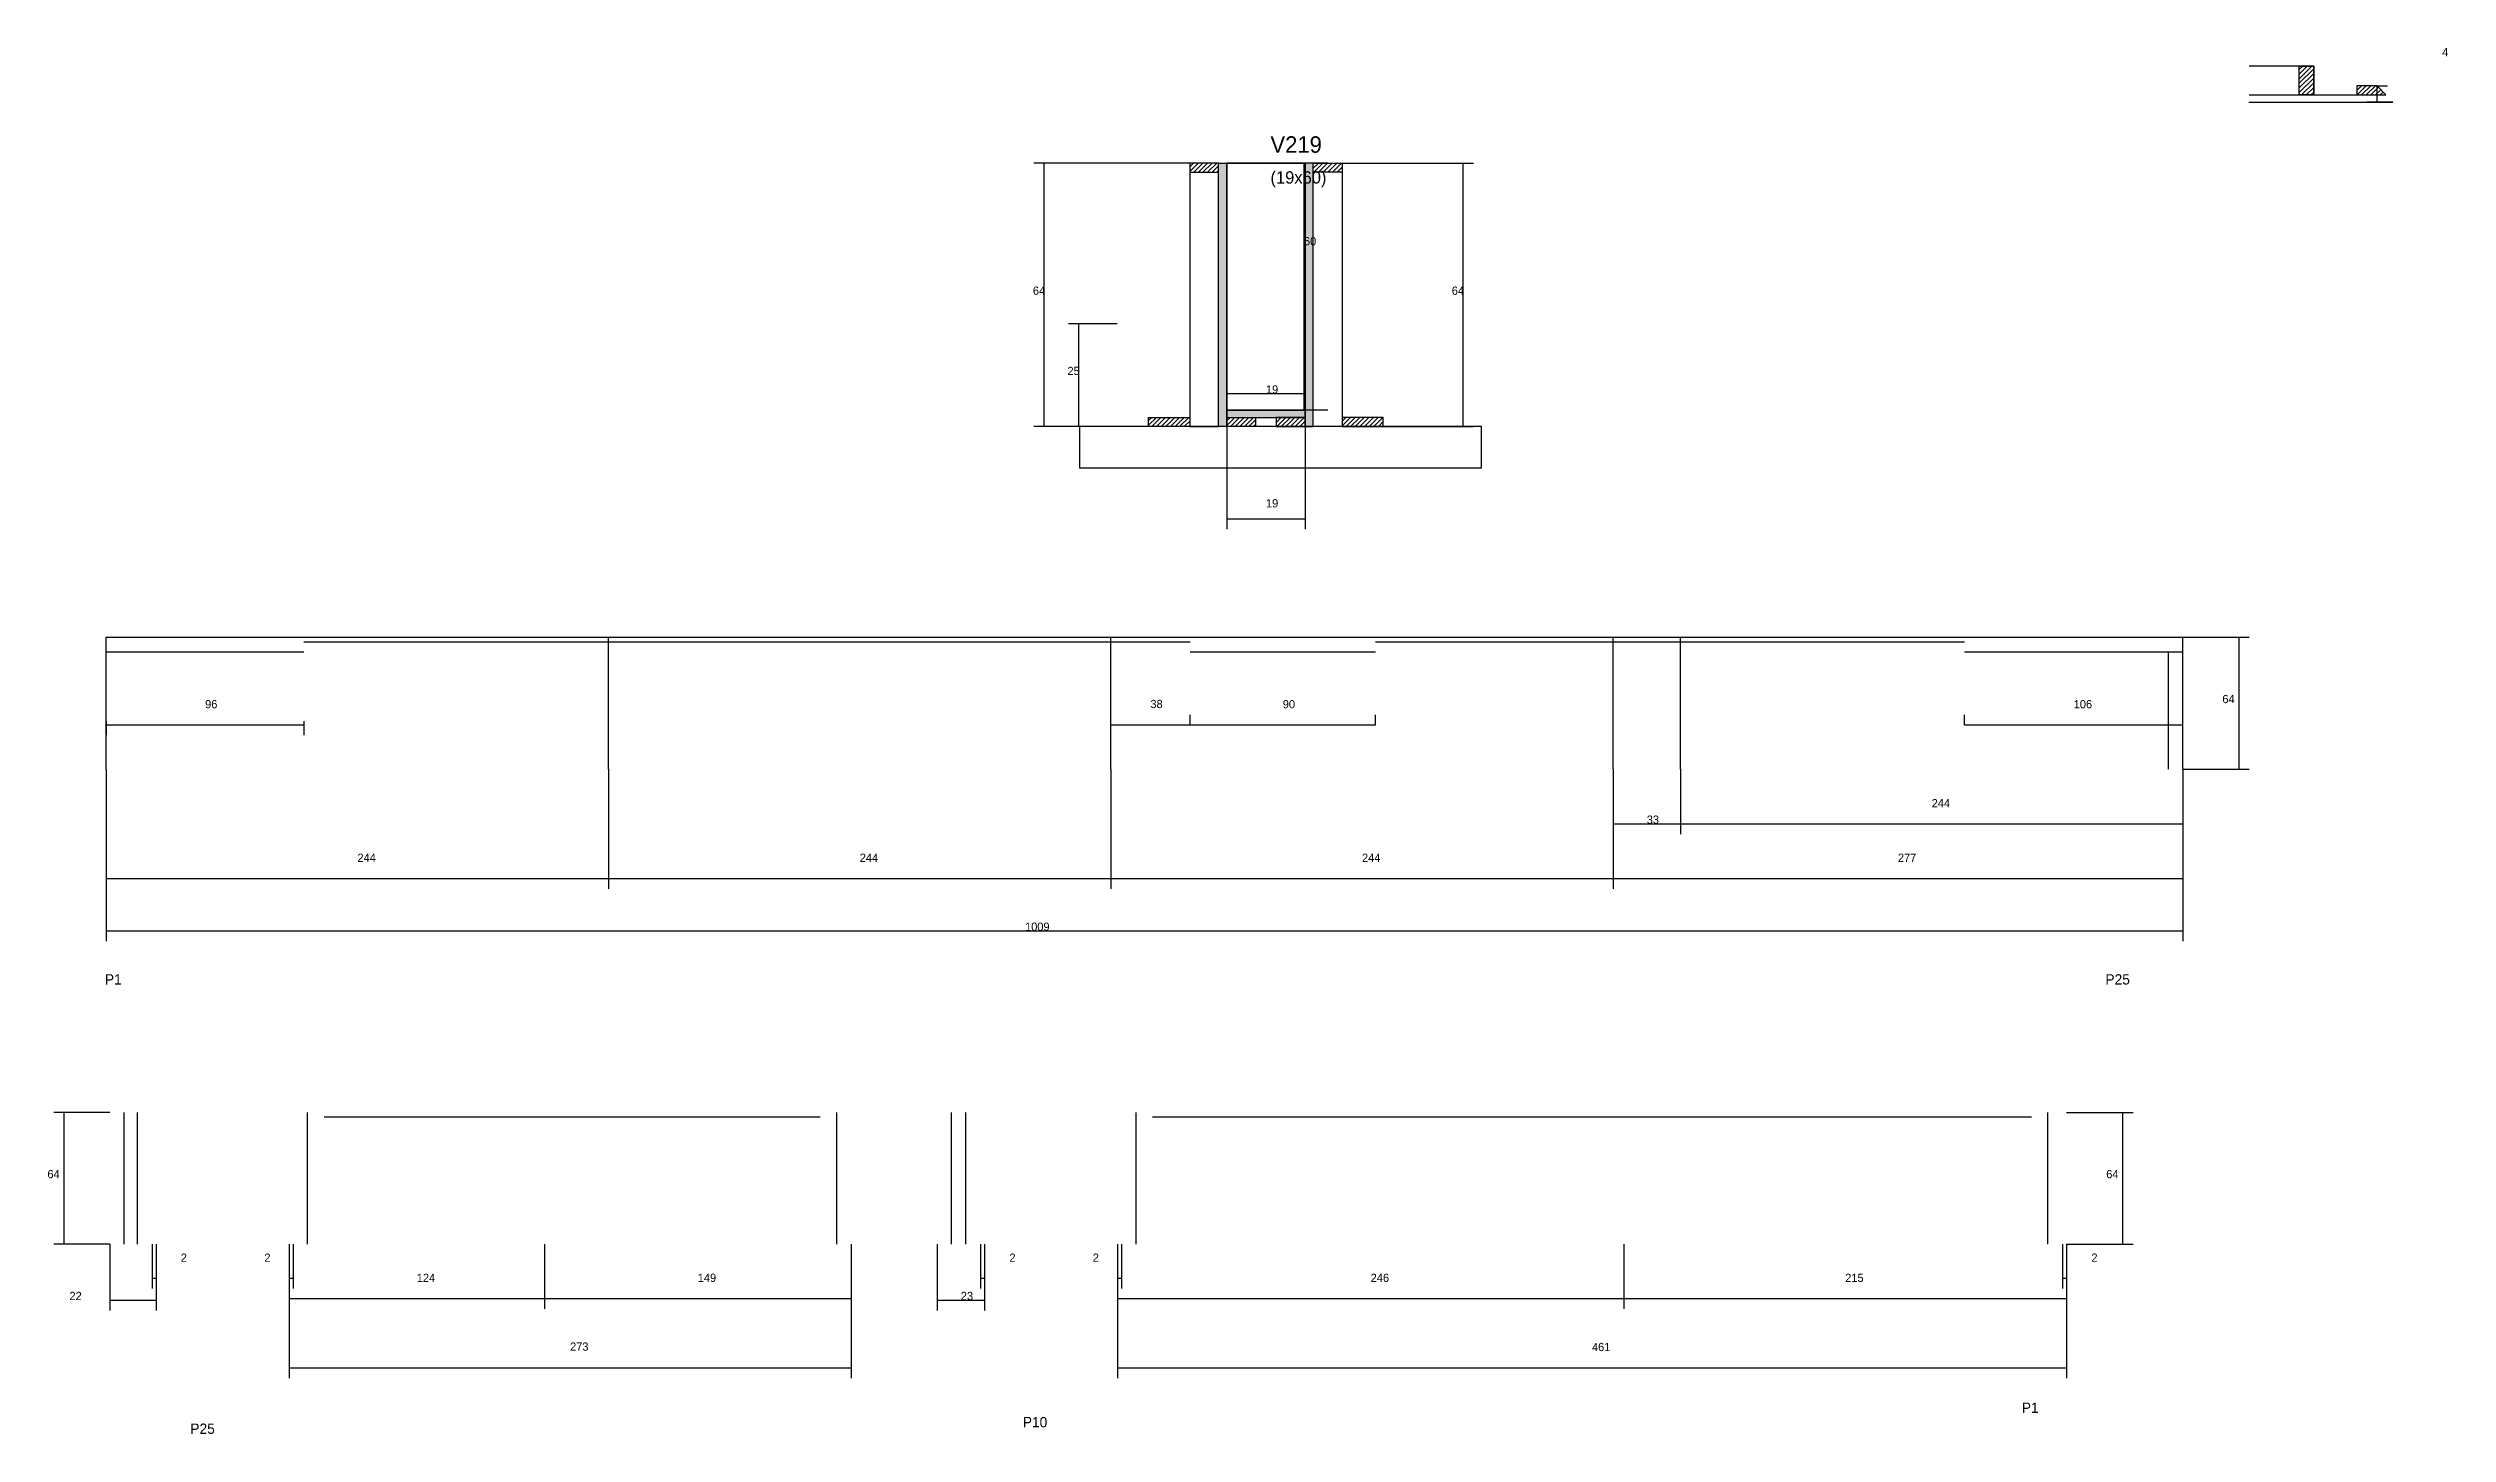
# Model space of a CAD drawing. Header units: metres. Extents: x 4473 to 5639, y 6233 to 6906.
import ezdxf

# ---------------------------------------------------------------- set-up
doc = ezdxf.new("R2010")
doc.units = ezdxf.units.M
for name, color, linetype in [('CONCRETO', 251, 'Continuous'), ('COTA', 241, 'Continuous'), ('Cota Seção (2x)', 4, 'Continuous'), ('Hachura', 253, 'Continuous'), ('Madeira', 126, 'Continuous'), ('NOMENCLATURA', 7, 'Continuous'), ('Painéis', 200, 'Continuous'), ('SARR_2.2x7', 40, 'Continuous'), ('Texto Seção', 7, 'Continuous')]:
    doc.layers.add(name, color=color, linetype=linetype)

msp = doc.modelspace()

# ---------------------------------------------------------------- hatches: boundary and pattern name
at = {"layer": 'Hachura'}
h = msp.add_hatch(dxfattribs=at)
h.set_pattern_fill('ANSI31', scale=0.5)
h.paths.add_polyline_path([(5573.5, 6883.2), (5566.5, 6883.2), (5566.5, 6897.2), (5573.5, 6897.2)])
h = msp.add_hatch(dxfattribs=at)
h.set_pattern_fill('ANSI31', scale=0.5)
h.paths.add_polyline_path([(5608.5, 6883.2), (5604.3, 6887.6), (5604.3, 6887.6), (5594.4, 6887.6), (5594.4, 6887.6), (5594.4, 6883.2), (5594.4, 6883.2), (5608.5, 6883.2)])
h = msp.add_hatch(dxfattribs=at)
h.set_pattern_fill('ANSI31', scale=0.5)
h.paths.add_polyline_path([(5041.5, 6845.7), (5041.5, 6850.1), (5041.5, 6850.1), (5027.5, 6850.1), (5027.5, 6850.1), (5027.5, 6845.7), (5027.5, 6845.7), (5041.5, 6845.7)])
h = msp.add_hatch(color=8, dxfattribs=at)
h.dxf.hatch_style = 1
h.paths.add_polyline_path([(5041.5, 6850.1), (5045.5, 6850.1), (5045.5, 6850.1), (5045.5, 6722.1), (5045.5, 6722.1), (5041.5, 6722.1), (5041.5, 6722.1), (5041.5, 6850.1)])
h = msp.add_hatch(color=8, dxfattribs=at)
h.dxf.hatch_style = 1
h.paths.add_polyline_path([(5087.5, 6850.1), (5083.5, 6850.1), (5083.5, 6850.1), (5083.5, 6722.1), (5083.5, 6722.1), (5087.5, 6722.1), (5087.5, 6722.1), (5087.5, 6850.1)])
h = msp.add_hatch(dxfattribs=at)
h.set_pattern_fill('ANSI31', scale=0.5)
h.paths.add_polyline_path([(5087.5, 6845.7), (5087.5, 6850.1), (5087.5, 6850.1), (5101.5, 6850.1), (5101.5, 6850.1), (5101.5, 6845.7), (5101.5, 6845.7), (5087.5, 6845.7)])
h = msp.add_hatch(color=8, dxfattribs=at)
h.dxf.hatch_style = 1
h.paths.add_polyline_path([(5083.5, 6726.5), (5083.5, 6730.1), (5083.5, 6730.1), (5045.5, 6730.1), (5045.5, 6730.1), (5045.5, 6726.5), (5045.5, 6726.5), (5083.5, 6726.5)])
h = msp.add_hatch(dxfattribs=at)
h.set_pattern_fill('ANSI31', scale=0.5)
h.paths.add_polyline_path([(5007.5, 6722.1), (5007.5, 6726.5), (5007.5, 6726.5), (5027.5, 6726.5), (5027.5, 6726.5), (5027.5, 6722.1), (5027.5, 6722.1), (5007.5, 6722.1)])
h = msp.add_hatch(dxfattribs=at)
h.set_pattern_fill('ANSI31', scale=0.5)
h.paths.add_polyline_path([(5045.5, 6722.1), (5045.5, 6726.5), (5045.5, 6726.5), (5059.5, 6726.5), (5059.5, 6726.5), (5059.5, 6722.1), (5059.5, 6722.1), (5045.5, 6722.1)])
h = msp.add_hatch(dxfattribs=at)
h.set_pattern_fill('ANSI31', scale=0.5)
h.paths.add_polyline_path([(5083.5, 6722.1), (5083.5, 6726.5), (5083.5, 6726.5), (5069.5, 6726.5), (5069.5, 6726.5), (5069.5, 6722.1), (5069.5, 6722.1), (5083.5, 6722.1)])
h = msp.add_hatch(dxfattribs=at)
h.set_pattern_fill('ANSI31', scale=0.5)
h.paths.add_polyline_path([(5121.5, 6722.1), (5121.5, 6726.5), (5121.5, 6726.5), (5101.5, 6726.5), (5101.5, 6726.5), (5101.5, 6722.1), (5101.5, 6722.1), (5121.5, 6722.1)])

# ---------------------------------------------------------------- linework, layer by layer
at = {"layer": 'CONCRETO'}
for points in [[(5045.5, 6850.1), (5045.5, 6850.1), (5083.5, 6850.1), (5083.5, 6822.1), (5083.5, 6822.1), (5083.5, 6730.1), (5045.5, 6730.1), (5045.5, 6850.1)], [(5045.5, 6730.1), (5083.5, 6730.1), (5083.5, 6850.1), (5045.5, 6850.1)]]:
    msp.add_lwpolyline(points, close=True, dxfattribs=at)
at = {"layer": 'COTA'}
for p, q in [((5611.9, 6879.6), (5599.3, 6879.6)), ((5604.3, 6879.6), (5604.3, 6887.6)), ((5604.3, 6887.6), (5609.3, 6887.6)), ((5027.5, 6850.1), (4951.8, 6850.1)), ((4956.8, 6722.1), (4956.8, 6850.1)), ((5101.5, 6850.1), (5165.3, 6850.1)), ((5160.3, 6722.1), (5160.3, 6850.1)), ((4992.2, 6772), (4968.6, 6772)), ((4973.6, 6722.1), (4973.6, 6772)), ((5011.9, 6722.1), (4951.8, 6722.1)), ((4992.2, 6722.1), (4968.6, 6722.1)), ((5045.5, 6722.1), (5045.5, 6672.3)), ((5083.5, 6722.1), (5083.5, 6672.3)), ((5117.1, 6722.1), (5165.3, 6722.1)), ((5045.5, 6677.3), (5083.5, 6677.3)), ((5509.9, 6619.7), (5542.2, 6619.7)), ((5537.2, 6555.7), (5537.2, 6619.7)), ((4501.2, 6579), (4501.2, 6572.1)), ((4501.2, 6577.1), (4597.2, 6577.1)), ((4597.2, 6579), (4597.2, 6572.1)), ((4989.2, 6577.1), (4989.2, 6582.1)), ((4989.2, 6577.1), (5027.7, 6577.1)), ((5027.7, 6577.1), (5027.7, 6582.1)), ((5027.7, 6577.1), (5027.7, 6582.1)), ((5027.7, 6577.1), (5117.7, 6577.1)), ((5117.7, 6577.1), (5117.7, 6582.1)), ((5403.9, 6577.1), (5403.9, 6582.1)), ((5403.9, 6577.1), (5509.9, 6577.1)), ((5509.9, 6577.1), (5509.9, 6582.1)), ((4501.2, 6555.7), (4501.2, 6472.1)), ((4501.2, 6555.7), (4501.2, 6497.5)), ((4745.2, 6555.7), (4745.2, 6497.5)), ((4745.2, 6555.7), (4745.2, 6497.5)), ((4989.2, 6555.7), (4989.2, 6497.5)), ((4989.2, 6555.7), (4989.2, 6497.5)), ((5233.2, 6555.7), (5233.2, 6497.5)), ((5233.2, 6555.7), (5233.2, 6497.5)), ((5233.2, 6555.7), (5233.2, 6524.1)), ((5265.9, 6555.7), (5265.9, 6524.1)), ((5265.9, 6555.7), (5265.9, 6524.1)), ((5509.9, 6555.7), (5509.9, 6497.5)), ((5509.9, 6555.7), (5509.9, 6472.1)), ((5509.9, 6555.7), (5542.2, 6555.7)), ((5509.9, 6555.7), (5509.9, 6524.1)), ((5233.2, 6529.1), (5265.9, 6529.1)), ((5265.9, 6529.1), (5509.9, 6529.1)), ((4501.2, 6502.5), (4745.2, 6502.5)), ((4745.2, 6502.5), (4989.2, 6502.5)), ((4989.2, 6502.5), (5233.2, 6502.5)), ((5233.2, 6502.5), (5509.9, 6502.5)), ((4501.2, 6477.1), (5509.9, 6477.1)), ((4502.9, 6388.9), (4475.7, 6388.9)), ((4480.7, 6324.9), (4480.7, 6388.9)), ((5453.4, 6388.9), (5485.8, 6388.9)), ((5480.8, 6324.9), (5480.8, 6388.9)), ((4502.9, 6324.9), (4475.7, 6324.9)), ((4502.9, 6324.9), (4502.9, 6292.7)), ((4523.4, 6324.9), (4523.4, 6303.3)), ((4525.4, 6324.9), (4525.4, 6292.7)), ((4525.4, 6324.9), (4525.4, 6303.3)), ((4590, 6324.9), (4590, 6293.4)), ((4590, 6324.9), (4590, 6259.8)), ((4590, 6324.9), (4590, 6303.3)), ((4592, 6324.9), (4592, 6303.3)), ((4714, 6324.9), (4714, 6293.4)), ((4714, 6324.9), (4714, 6293.4)), ((4863, 6324.9), (4863, 6293.4)), ((4863, 6324.9), (4863, 6259.8)), ((4904.8, 6324.9), (4904.8, 6292.7)), ((4925.8, 6324.9), (4925.8, 6303.3)), ((4927.8, 6324.9), (4927.8, 6292.7)), ((4927.8, 6324.9), (4927.8, 6303.3)), ((4992.4, 6324.9), (4992.4, 6293.4)), ((4992.4, 6324.9), (4992.4, 6259.8)), ((4992.4, 6324.9), (4992.4, 6303.3)), ((4994.4, 6324.9), (4994.4, 6303.3)), ((5238.4, 6324.9), (5238.4, 6293.4)), ((5238.4, 6324.9), (5238.4, 6293.4)), ((5451.4, 6324.9), (5451.4, 6303.3)), ((5453.4, 6324.9), (5453.4, 6293.4)), ((5453.4, 6324.9), (5453.4, 6259.8)), ((5453.4, 6324.9), (5453.4, 6303.3)), ((5453.4, 6324.9), (5485.8, 6324.9)), ((4523.4, 6308.3), (4525.4, 6308.3)), ((4590, 6308.3), (4592, 6308.3)), ((4925.8, 6308.3), (4927.8, 6308.3)), ((4992.4, 6308.3), (4994.4, 6308.3)), ((5451.4, 6308.3), (5453.4, 6308.3)), ((4502.9, 6297.7), (4525.4, 6297.7)), ((4590, 6298.4), (4714, 6298.4)), ((4714, 6298.4), (4863, 6298.4)), ((4904.8, 6297.7), (4927.8, 6297.7)), ((4992.4, 6298.4), (5238.4, 6298.4)), ((5238.4, 6298.4), (5453.4, 6298.4)), ((4590, 6264.8), (4863, 6264.8)), ((4992.4, 6264.8), (5453.4, 6264.8))]:
    msp.add_line(p, q, dxfattribs=at)
at = {"layer": 'Cota Seção (2x)'}
for p, q in [((5094.5, 6850.1), (5078, 6850.1)), ((5083, 6730.1), (5083, 6850.1)), ((5045.5, 6722.1), (5045.5, 6743.1)), ((5083.5, 6722.1), (5083.5, 6743.1)), ((5045.5, 6738.1), (5083.5, 6738.1)), ((5094.5, 6730.1), (5078, 6730.1))]:
    msp.add_line(p, q, dxfattribs=at)
at = {"layer": 'Madeira'}
msp.add_lwpolyline([(5573.5, 6883.2), (5573.5, 6897.2), (5542.1, 6897.2)], dxfattribs=at)
for points in [[(5573.5, 6897.2), (5573.5, 6883.2), (5566.5, 6883.2), (5566.5, 6897.2)], [(5594.4, 6883.2), (5608.5, 6883.2), (5604.3, 6887.6), (5594.4, 6887.6)], [(5041.5, 6845.7), (5041.5, 6850.1), (5027.5, 6850.1), (5027.5, 6845.7)], [(5041.5, 6850.1), (5027.5, 6850.1), (5027.5, 6722.1), (5041.5, 6722.1)], [(5087.5, 6845.7), (5087.5, 6850.1), (5101.5, 6850.1), (5101.5, 6845.7)], [(5087.5, 6850.1), (5101.5, 6850.1), (5101.5, 6722.1), (5087.5, 6722.1)], [(4974, 6702.1), (5169.2, 6702.1), (5169.2, 6722.1), (4974, 6722.1)], [(5007.5, 6722.1), (5007.5, 6726.5), (5027.5, 6726.5), (5027.5, 6722.1)], [(5045.5, 6722.1), (5045.5, 6726.5), (5059.5, 6726.5), (5059.5, 6722.1)], [(5083.5, 6722.1), (5083.5, 6726.5), (5069.5, 6726.5), (5069.5, 6722.1)], [(5121.5, 6722.1), (5121.5, 6726.5), (5101.5, 6726.5), (5101.5, 6722.1)]]:
    msp.add_lwpolyline(points, close=True, dxfattribs=at)
at = {"layer": 'Painéis'}
for p, q in [((5542, 6879.6), (5611.9, 6879.6)), ((5542.1, 6883.2), (5608.5, 6883.2)), ((5045.5, 6722.1), (5045.5, 6850.1)), ((5083.5, 6722.1), (5083.5, 6850.1)), ((5045.5, 6730.1), (5083.5, 6730.1)), ((5045.5, 6726.5), (5045.5, 6730.1)), ((5083.5, 6726.5), (5083.5, 6730.1)), ((4501.2, 6619.7), (5509.9, 6619.7)), ((4501.2, 6555.7), (4501.2, 6619.7)), ((4745.2, 6555.7), (4745.2, 6619.7)), ((4989.2, 6555.7), (4989.2, 6619.7)), ((5233.2, 6555.7), (5233.2, 6619.7)), ((5265.9, 6555.7), (5265.9, 6619.7)), ((5509.9, 6555.7), (5509.9, 6619.7))]:
    msp.add_line(p, q, dxfattribs=at)
for points in [[(5041.5, 6850.1), (5045.5, 6850.1), (5045.5, 6722.1), (5041.5, 6722.1)], [(5087.5, 6850.1), (5083.5, 6850.1), (5083.5, 6722.1), (5087.5, 6722.1)], [(5083.5, 6726.5), (5083.5, 6730.1), (5045.5, 6730.1), (5045.5, 6726.5)]]:
    msp.add_lwpolyline(points, close=True, dxfattribs=at)
at = {"layer": 'SARR_2.2x7'}
for p, q in [((4501.2, 6612.7), (4597.2, 6612.7)), ((4597.2, 6617.5), (4745.2, 6617.5)), ((4745.2, 6617.5), (4989.2, 6617.5)), ((4989.2, 6617.5), (5027.7, 6617.5)), ((5027.7, 6612.7), (5117.7, 6612.7)), ((5117.7, 6617.5), (5233.2, 6617.5)), ((5233.2, 6617.5), (5403.9, 6617.5)), ((5403.9, 6612.7), (5509.9, 6612.7)), ((5502.9, 6555.7), (5502.9, 6612.7)), ((4509.9, 6324.9), (4509.9, 6388.9)), ((4516.4, 6324.9), (4516.4, 6388.9)), ((4599, 6324.9), (4599, 6388.9)), ((4856, 6324.9), (4856, 6388.9)), ((4911.8, 6324.9), (4911.8, 6388.9)), ((4918.8, 6324.9), (4918.8, 6388.9)), ((5001.4, 6324.9), (5001.4, 6388.9)), ((5444.4, 6324.9), (5444.4, 6388.9)), ((4607, 6386.7), (4714, 6386.7)), ((4714, 6386.7), (4848, 6386.7)), ((5009.4, 6386.7), (5238.4, 6386.7)), ((5238.4, 6386.7), (5436.4, 6386.7))]:
    msp.add_line(p, q, dxfattribs=at)

# ---------------------------------------------------------------- texts
at = {"layer": 'COTA'}
for s, p in [('4', (5635.9, 6902)), ('64', (4951.3, 6786.1)), ('64', (5154.8, 6786.1)), ('25', (4968.1, 6747.1)), ('19', (5064.5, 6682.8)), ('96', (4549.2, 6585.2)), ('38', (5008.4, 6585.3)), ('90', (5072.7, 6585.2)), ('106', (5456.9, 6585.2)), ('64', (5529.1, 6587.7)), ('244', (5387.9, 6537.1)), ('33', (5249.5, 6529.1)), ('244', (4623.2, 6510.6)), ('244', (4867.2, 6510.6)), ('244', (5111.2, 6510.6)), ('277', (5371.5, 6510.6)), ('1009', (4947.5, 6477.1)), ('64', (4472.6, 6356.9)), ('64', (5472.7, 6356.9)), ('2', (4537.4, 6316.3)), ('2', (4578, 6316.3)), ('2', (4939.9, 6316.3)), ('2', (4980.4, 6316.3)), ('2', (5465.5, 6316.3)), ('124', (4652, 6306.5)), ('149', (4788.5, 6306.5)), ('246', (5115.4, 6306.5)), ('215', (5345.9, 6306.5)), ('22', (4483.3, 6297.7)), ('23', (4916.3, 6297.7)), ('273', (4726.5, 6273.1)), ('461', (5222.9, 6272.9))]:
    msp.add_text(s, height=4, dxfattribs=at).set_placement(p)
at = {"layer": 'Cota Seção (2x)'}
for s, p in [('60', (5083, 6810.1)), ('19', (5064.5, 6738.1))]:
    msp.add_text(s, height=4, dxfattribs=at).set_placement(p)
at = {"layer": 'NOMENCLATURA'}
for s, p in [('P1', (4500.5, 6451)), ('P25', (5472.3, 6451)), ('P25', (4542, 6232.7)), ('P10', (4946.4, 6235.9)), ('P1', (5431.7, 6242.9))]:
    msp.add_text(s, height=5, dxfattribs=at).set_placement(p)
at = {"layer": 'Texto Seção'}
for s, height, p in [('V219', 8, (5066.7, 6855.1)), ('(19x60)', 6, (5066.7, 6840.1))]:
    msp.add_text(s, height=height, dxfattribs=at).set_placement(p)

doc.saveas('drawing.dxf')
